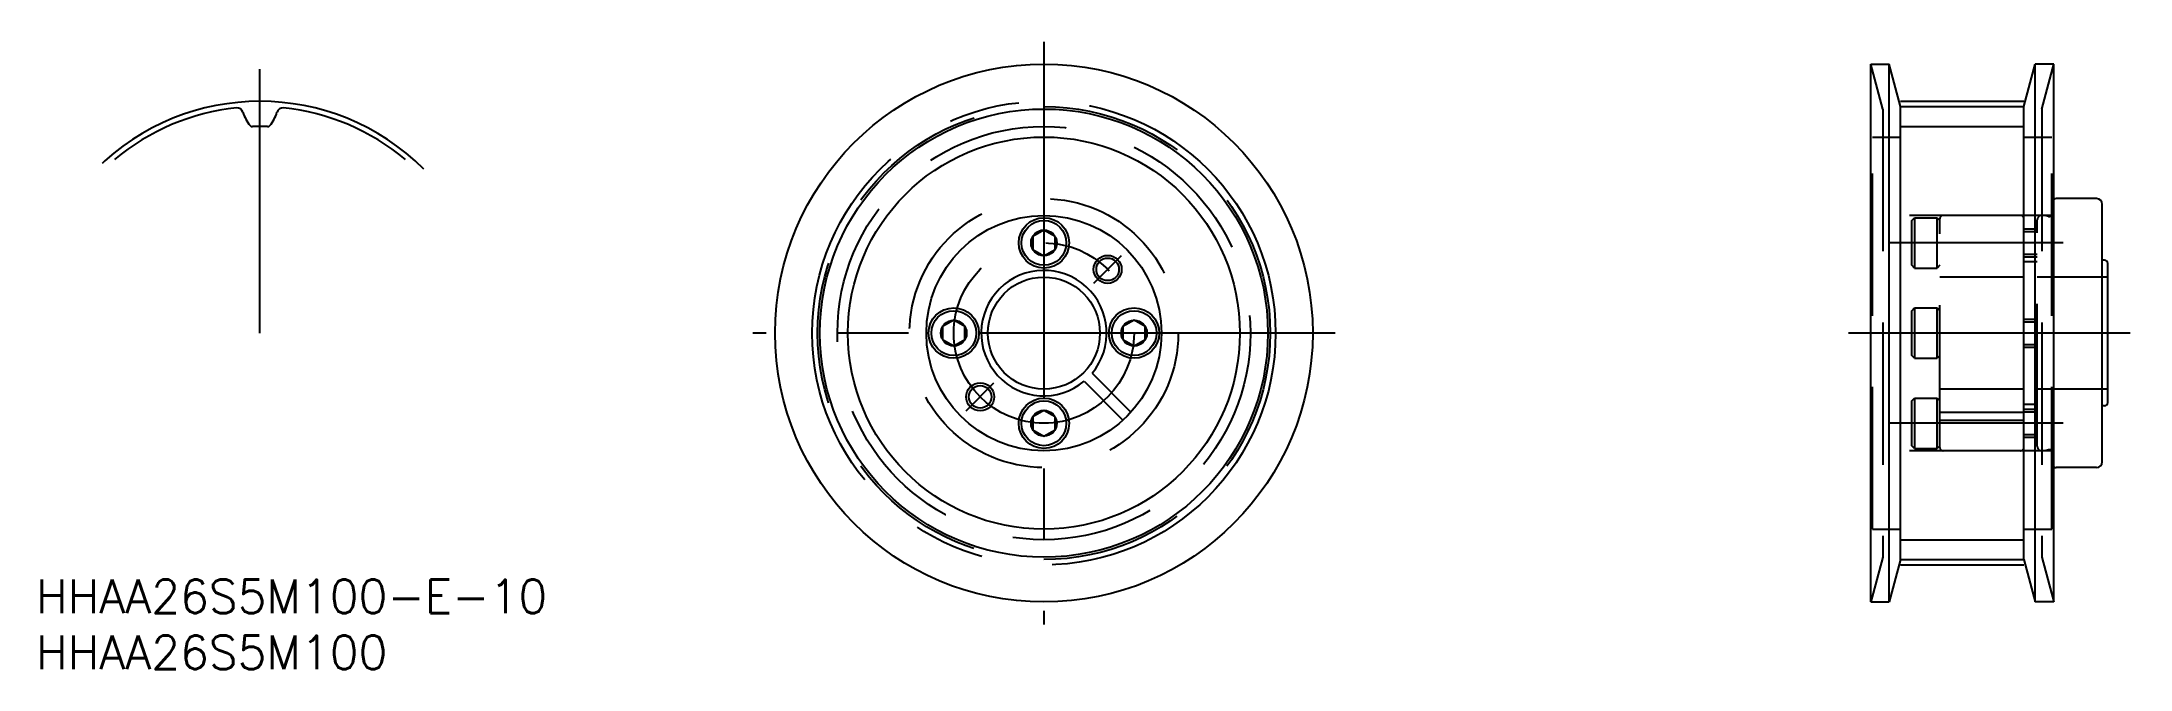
# Model space of a CAD drawing. Extents: x -89 to 97, y -30 to 26.
import ezdxf

# ---------------------------------------------------------------- set-up
doc = ezdxf.new("R2010")
doc.units = 0
doc.linetypes.add('CENTER', pattern=[50.8, 31.75, -6.35, 6.35, -6.35])
doc.linetypes.add('DASHED', pattern=[19.05, 12.7, -6.35])
doc.layers.get('0').update_dxf_attribs({"linetype": 'CONTINUOUS'})
doc.layers.add('CENTER', color=1, linetype='CENTER')
doc.styles.get("Standard").update_dxf_attribs({"font": 'txt.shx', "height": 3, "bigfont": 'bigfont.shx'})

# ---------------------------------------------------------------- blocks, each defined once
blk = doc.blocks.new('*U20')
at = {"color": 7, "linetype": 'CONTINUOUS'}
blk.add_text('HHAA26S5M100', height=3, dxfattribs=at).set_placement((-90, -30))
blk = doc.blocks.new('*U21')
at = {"color": 7, "linetype": 'CONTINUOUS'}
blk.add_text('HHAA26S5M100-E-10', height=3, dxfattribs=at).set_placement((-90, -25))

msp = doc.modelspace()

# ---------------------------------------------------------------- linework, layer by layer
at = {"color": 3, "linetype": 'DASHED'}
for p, q in [((74.9, 20), (73.83, 24)), ((89.1, 20), (90.17, 24)), ((74.9, 20), (74.9, -20)), ((89.1, 20), (89.1, -20)), ((74, -17.5), (74, 17.5)), ((74, 17.5), (76.5, 17.5)), ((76.5, 18.44), (87.5, 18.44)), ((87.5, 17.5), (90, 17.5)), ((90, -17.5), (90, 17.5)), ((90, 10.5), (74, 10.5)), ((77.5, 10.05), (77.75, 10.3)), ((77.5, 6.05), (77.5, 10.05)), ((77.75, 10.3), (79.75, 10.3)), ((77.75, 10.3), (77.75, 5.8)), ((79.75, 10.3), (80, 10.05)), ((79.75, 5.8), (79.75, 10.3)), ((80, -10.2), (80, 10.2)), ((87.5, -10.2), (87.5, 10.2)), ((88.7, -10.1), (88.7, 10.1)), ((89.39, 10.5), (89.1, 10.5)), ((89.69, 10.42), (89.39, 10.5)), ((87.5, 9.3), (88.7, 9.3)), ((87.5, 9.06), (88.7, 9.06)), ((77.75, 5.8), (77.5, 6.05)), ((77.75, 5.8), (79.75, 5.8)), ((80, 6.05), (79.75, 5.8)), ((87.5, 7.04), (88.7, 7.04)), ((87.5, 6.8), (88.7, 6.8)), ((88.7, 6.37), (87.5, 6.37)), ((87.5, 5), (80, 5)), ((95, 5), (88.7, 5)), ((77.5, 2), (77.75, 2.25)), ((77.5, -2), (77.5, 2)), ((77.75, 2.25), (79.75, 2.25)), ((77.75, 2.25), (77.75, -2.25)), ((79.75, 2.25), (80, 2)), ((79.75, -2.25), (79.75, 2.25)), ((87.5, 1.25), (88.7, 1.25)), ((87.5, 1.01), (88.7, 1.01)), ((87.5, -1.01), (88.7, -1.01)), ((87.5, -1.25), (88.7, -1.25)), ((77.75, -2.25), (77.5, -2)), ((77.75, -2.25), (79.75, -2.25)), ((80, -2), (79.75, -2.25)), ((87.5, -5), (80, -5)), ((95, -5), (88.7, -5)), ((77.5, -6.05), (77.75, -5.8)), ((77.5, -10.05), (77.5, -6.05)), ((77.75, -5.8), (79.75, -5.8)), ((77.75, -5.8), (77.75, -10.3)), ((79.75, -5.8), (80, -6.05)), ((79.75, -10.3), (79.75, -5.8)), ((80, -7.06), (87.5, -7.06)), ((88.7, -6.37), (87.5, -6.37)), ((87.5, -6.8), (88.7, -6.8)), ((87.5, -7.04), (88.7, -7.04)), ((80, -7.77), (87.5, -7.77)), ((87.5, -9.06), (88.7, -9.06)), ((87.5, -9.3), (88.7, -9.3)), ((90, -10.5), (74, -10.5)), ((77.75, -10.3), (77.5, -10.05)), ((77.75, -10.3), (79.75, -10.3)), ((80, -10.05), (79.75, -10.3)), ((89.39, -10.5), (89.1, -10.5)), ((89.69, -10.42), (89.39, -10.5)), ((74, -17.5), (76.5, -17.5)), ((76.5, -18.44), (87.5, -18.44)), ((87.5, -17.5), (90, -17.5)), ((74.9, -20), (73.83, -24)), ((89.1, -20), (90.17, -24))]:
    msp.add_line(p, q, dxfattribs=at)
at = {"color": 7, "linetype": 'CONTINUOUS'}
for p, q in [((73.83, 24), (75.48, 24)), ((73.83, -24), (73.83, 24)), ((76.5, 20.21), (75.48, 24)), ((75.48, -24), (75.48, 24)), ((87.5, 20.21), (88.52, 24)), ((90.17, 24), (88.52, 24)), ((88.52, -24), (88.52, 24)), ((90.17, -24), (90.17, 24)), ((76.5, 20.21), (87.5, 20.21)), ((76.5, -20.21), (76.5, 20.21)), ((87.5, -20.21), (87.5, 20.21)), ((94, 12), (90.4, 12)), ((94.5, -11.5), (94.5, 11.5)), ((0, 9.2), (-1, 8.63)), ((-1, 8.63), (-1, 7.47)), ((-1, 7.47), (0, 6.9)), ((1, 8.63), (0, 9.2)), ((0, 6.9), (1, 7.47)), ((1, 7.47), (1, 8.63)), ((94.7, 6.5), (94.5, 6.5)), ((95, -6.2), (95, 6.2)), ((-8.05, 1.15), (-9.05, 0.58)), ((-9.05, 0.58), (-9.05, -0.58)), ((-7.05, 0.58), (-8.05, 1.15)), ((-7.05, -0.58), (-7.05, 0.58)), ((8.05, 1.15), (7.05, 0.58)), ((7.05, 0.58), (7.05, -0.58)), ((9.05, 0.58), (8.05, 1.15)), ((9.05, -0.58), (9.05, 0.58)), ((-9.05, -0.58), (-8.05, -1.15)), ((-8.05, -1.15), (-7.05, -0.58)), ((7.05, -0.58), (8.05, -1.15)), ((8.05, -1.15), (9.05, -0.58)), ((4.3, -3.59), (7.77, -7.06)), ((3.59, -4.3), (7.06, -7.77)), ((0, -6.9), (-1, -7.47)), ((1, -7.47), (0, -6.9)), ((94.7, -6.5), (94.5, -6.5)), ((-1, -7.47), (-1, -8.63)), ((-1, -8.63), (0, -9.2)), ((0, -9.2), (1, -8.63)), ((1, -8.63), (1, -7.47)), ((94, -12), (90.4, -12)), ((76.5, -20.21), (75.48, -24)), ((76.5, -20.21), (87.5, -20.21)), ((87.5, -20.21), (88.52, -24)), ((73.83, -24), (75.48, -24)), ((90.17, -24), (88.52, -24))]:
    msp.add_line(p, q, dxfattribs=at)
for centre, radius in [((0, 0), 24), ((0, 0), 20), ((0, 0), 17.5), ((0, 0), 10.5), ((0, 8.05), 2.25), ((0, 8.05), 2), ((0, 8.05), 1.15), ((5.69, 5.69), 1.01), ((0, 0), 5), ((-8.05, 0), 2.25), ((-8.05, 0), 2), ((8.05, 0), 2.25), ((8.05, 0), 2), ((-8.05, 0), 1.15), ((8.05, 0), 1.15), ((-5.69, -5.69), 1.01), ((0, -8.05), 2.25), ((0, -8.05), 2), ((0, -8.05), 1.15)]:
    msp.add_circle(centre, radius, dxfattribs=at)
at = {"color": 3, "linetype": 'DASHED'}
for radius in [20.21, 18.44, 12]:
    msp.add_circle((0, 0), radius, dxfattribs=at)
at = {"color": 3, "linetype": 'CONTINUOUS'}
for centre in [(5.69, 5.69), (-5.69, -5.69)]:
    msp.add_circle(centre, 1.25, dxfattribs=at)
at = {"color": 7, "linetype": 'CONTINUOUS'}
for centre, radius, start, end in [((-70, 0), 20.21, 95.9749, 130), ((-72.05, 19.55), 0.55, 16.2896, 95.9749), ((-68.38, 20.63), 3.27, 196.2896, 220.1075), ((-71.62, 20.63), 3.27, 319.8925, 343.7104), ((-67.95, 19.55), 0.55, 84.0251, 163.7104), ((-70, 0), 20.21, 50, 84.0251), ((-70.69, 18.68), 0.25, 220.1075, 272.1115), ((-70, 0), 18.44, 90, 92.1115), ((-70, 0), 18.44, 87.8885, 90), ((-69.31, 18.68), 0.25, 267.8885, 319.8925), ((90.4, 11.6), 0.4, 90, 124.7556), ((94, 11.5), 0.5, 0, 90), ((0, 0), 5.6, 320.1225, 309.8775), ((94.7, 6.2), 0.3, 360, 90), ((94.7, -6.2), 0.3, 270, 0), ((90.4, -11.6), 0.4, 235.2444, 270), ((94, -11.5), 0.5, 270, 0)]:
    msp.add_arc(centre, radius, start, end, dxfattribs=at)
at = {"color": 3, "linetype": 'DASHED'}
for centre, radius, start, end in [((90.4, 11.6), 0.4, 124.7556, 180), ((80.3, 10.2), 0.3, 90, 180), ((87.2, 10.2), 0.3, 0, 90), ((89.1, 10.1), 0.4, 90, 180), ((89.77, 10.73), 0.32, 255, 315.7191), ((80.3, -10.2), 0.3, 180, 270), ((87.2, -10.2), 0.3, 270, 0), ((89.1, -10.1), 0.4, 180, 270), ((89.77, -10.73), 0.32, 44.2809, 105), ((90.4, -11.6), 0.4, 180, 235.2444)]:
    msp.add_arc(centre, radius, start, end, dxfattribs=at)
at = {"layer": 'CENTER', "color": 1, "linetype": 'CENTER'}
for p, q in [((0, 26), (0, -26)), ((-70, 0), (-70, 23.57)), ((76.5, 20.69), (87.5, 20.69)), ((91, 8.05), (75.5, 8.05)), ((4.46, 4.45), (6.93, 6.93)), ((26, 0), (-26, 0)), ((97, 0), (71.83, 0)), ((-6.93, -6.93), (-4.46, -4.45)), ((91, -8.05), (75.5, -8.05)), ((76.5, -20.69), (87.5, -20.69))]:
    msp.add_line(p, q, dxfattribs=at)
for radius in [20.69, 8.05]:
    msp.add_circle((0, 0), radius, dxfattribs=at)
msp.add_arc((-70, 0), 20.69, 45, 135, dxfattribs=at)

# ---------------------------------------------------------------- block references
at = {"color": 7, "linetype": 'CONTINUOUS'}
for name in ['*U21', '*U20']:
    msp.add_blockref(name, (0, 0), dxfattribs=at)

doc.saveas('drawing.dxf')
